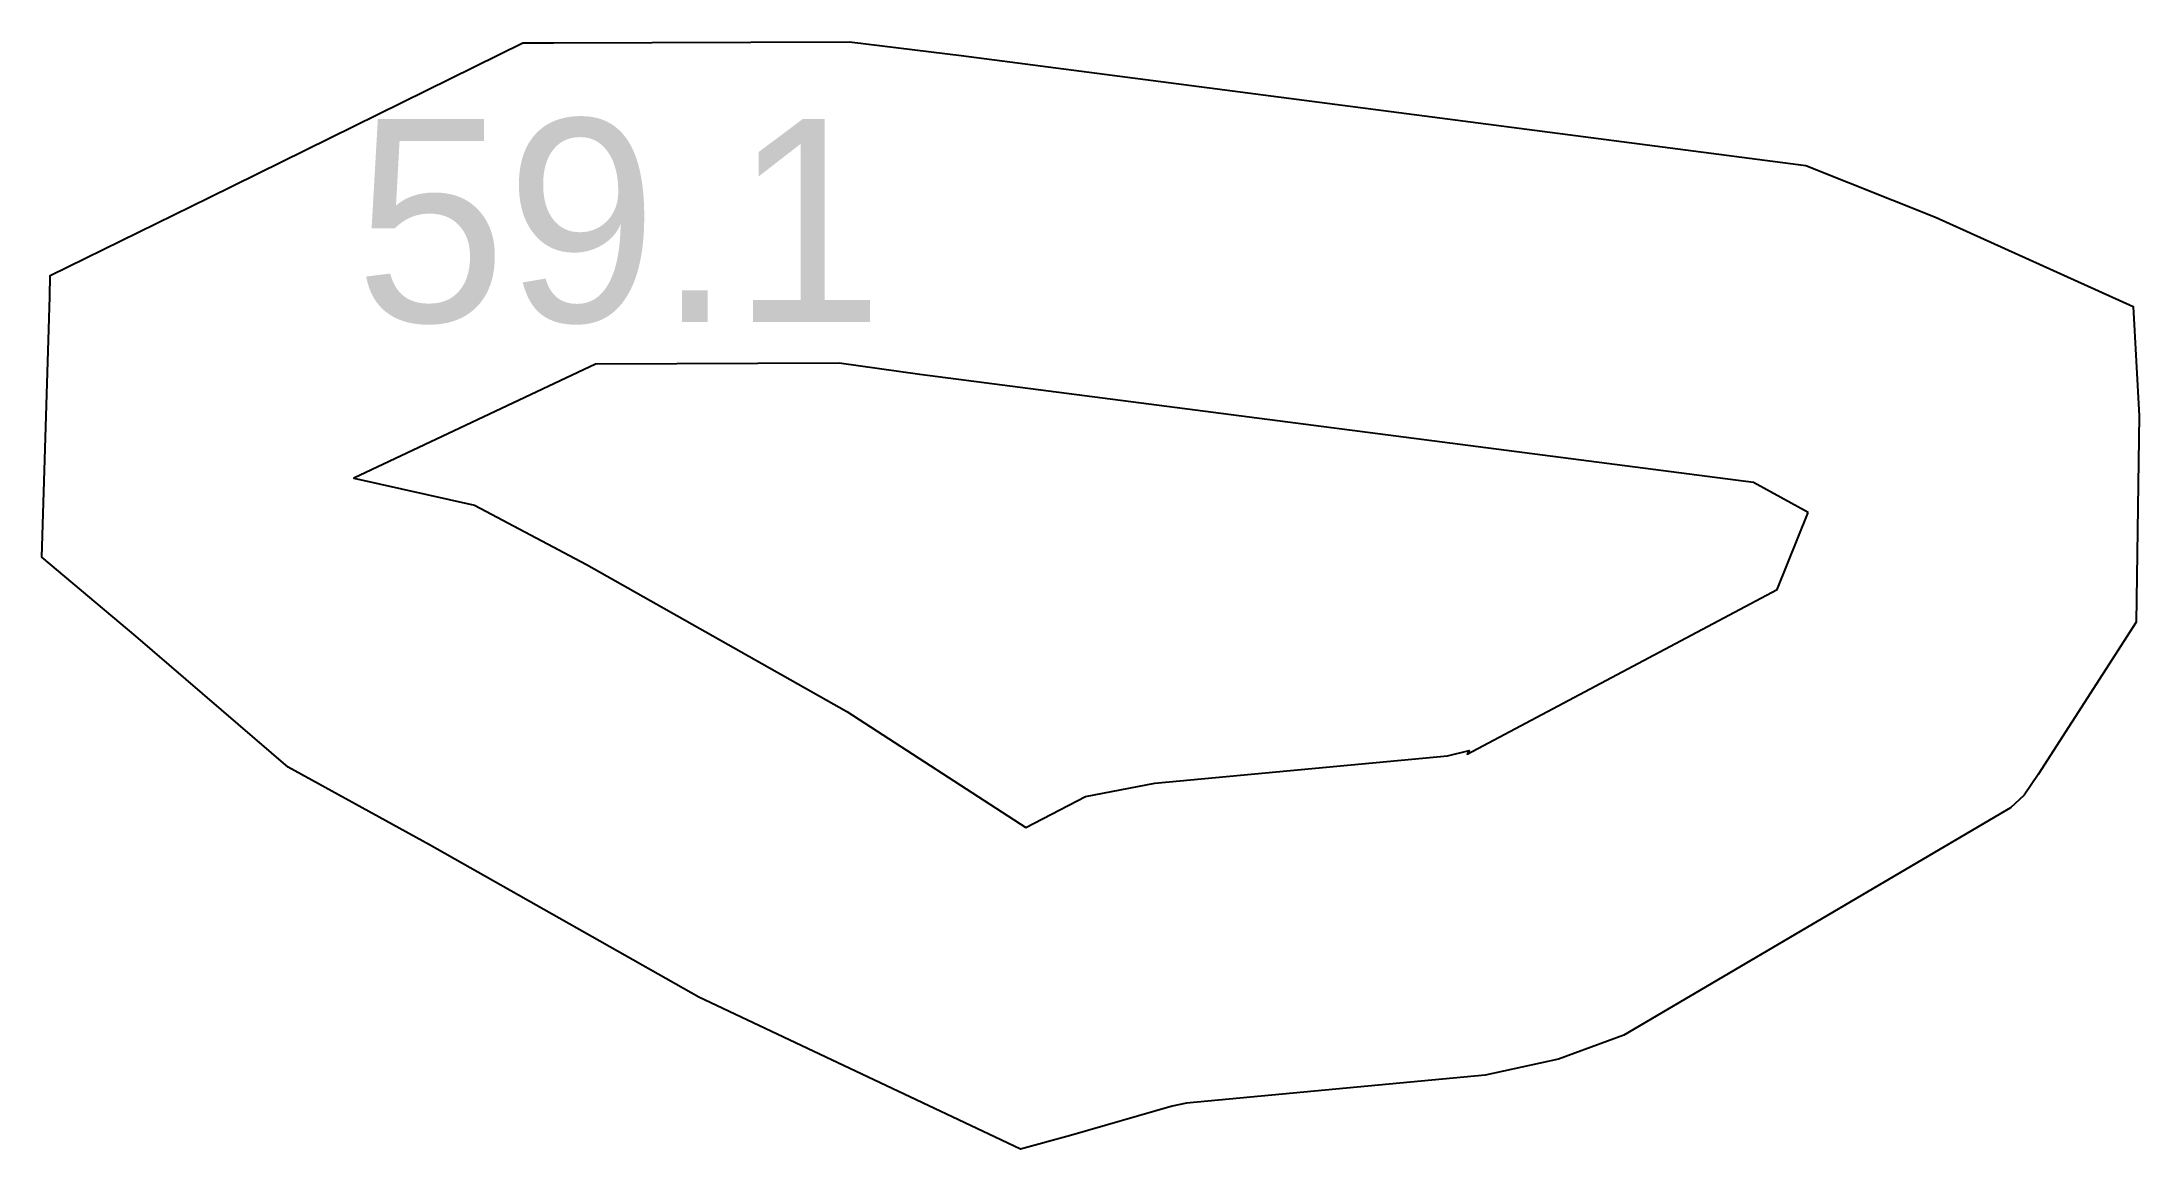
# Model space of a CAD drawing. Extents: x 81.1 to 132.8, y 1.6 to 28.9.
import ezdxf

# ---------------------------------------------------------------- set-up
doc = ezdxf.new("R2010")
doc.units = 0
doc.layers.get('0').update_dxf_attribs({"color": 255, "linetype": 'CONTINUOUS'})

msp = doc.modelspace()

# ---------------------------------------------------------------- linework, layer by layer
at = {"color": 1}
for points in [[(130.302, 10.8099), (129.956, 10.2951), (129.619, 9.98928), (120.085, 4.38308), (118.481, 3.78536), (116.669, 3.39334), (109.307, 2.70366), (108.957, 2.62922), (106.449, 1.904), (105.222, 1.56998), (104.435, 1.93745), (97.2918, 5.31877), (90.6498, 9.07334), (87.1691, 10.9913), (83.4129, 14.2192), (81.1005, 16.1666), (81.2909, 22.5964), (81.3061, 23.11), (85.2199, 25.0408), (92.9529, 28.8478), (93.7117, 28.8514), (101, 28.8741), (103.753, 28.5354), (124.577, 25.8291), (127.768, 24.5534), (132.643, 22.3511), (132.786, 19.6523), (132.711, 14.561)], [(124.629, 17.2729), (123.28, 18.0075), (102.738, 20.6722), (100.751, 20.9496), (94.7434, 20.9268), (88.7862, 18.1134), (91.7636, 17.4528), (94.5257, 15.9898), (100.936, 12.3598), (105.353, 9.49734), (106.821, 10.2644), (108.525, 10.5935), (115.74, 11.2673), (116.275, 11.4007), (116.227, 11.3095), (123.863, 15.3678)]]:
    msp.add_lwpolyline(points, close=True, dxfattribs=at)

# ---------------------------------------------------------------- texts
msp.add_text('59.1', height=5).set_placement((88.8243, 21.9701))

doc.saveas('drawing.dxf')
